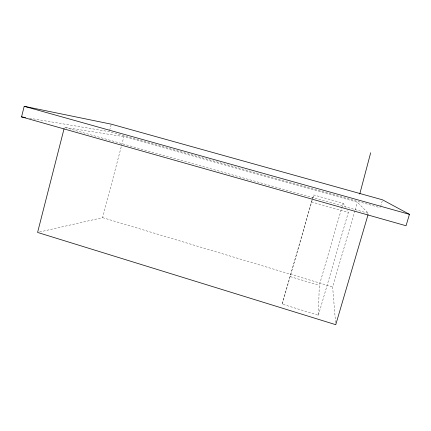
<?xml version="1.0" encoding="UTF-8"?>
<svg xmlns="http://www.w3.org/2000/svg" width="431" height="431" viewBox="0 0 431 431"><rect width="100%" height="100%" fill="white"/><g stroke="black" fill="none" stroke-linecap="round" stroke-linejoin="round"><path stroke-width="0.32" stroke-dasharray="2.15 1.62" d="M312.055 200.032L282.154 304.092L318.39 315.271L319.274 285.36L343.114 203.243L313.73 194.952L312.265 199.397M109.641 130.404L111.106 124.791M39.533 231.997L102.632 217.644L123.902 136.632L357.364 202.225L368.451 213.34L64.408 127.377L123.902 136.632M282.154 304.092L312.626 198.81M312.809 198.168L313.73 194.952M318.39 315.271L348.34 212.413L347.036 210.118M335.593 322.706L332.635 286.933L354.928 210.57M355.112 209.929L357.364 202.225M380.611 206.514L382.222 201.051M29.47 118.223L109.318 131.654L380.255 207.726M311.424 201.934L348.34 212.413M102.632 217.644L332.635 286.933M290.327 276.627L319.274 285.36M343.114 203.243L345.403 207.252"/><path stroke-width="0.65" d="M21.55 116.893L24.195 106.306L111.268 124.166L382.577 199.839L409.45 214.342L406.045 225.752L21.55 116.893L25.51 117.555M64.079 128.675L37.583 232.438L335.754 324.694L368.069 214.627M359.745 194.074L370.665 152.773M24.195 106.306L409.45 214.342"/></g></svg>
